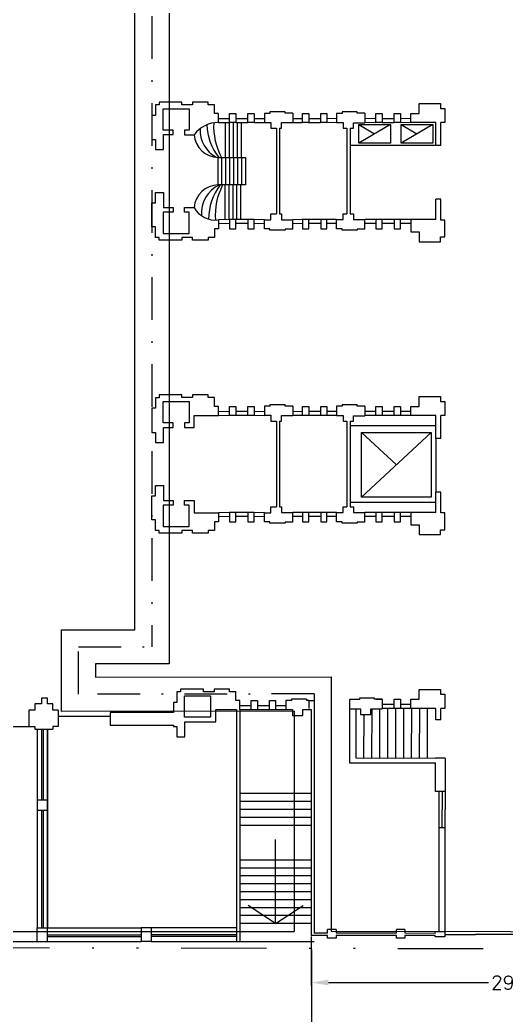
# Model space of a CAD drawing. Header units: metres. Extents: x -2640 to -492, y 2614 to 2999.
# Drawn here: x -2150.3 to -2121.8, y 2699.9 to 2758.2 of the extents above; entities that cross this region are included whole.
import ezdxf

# ---------------------------------------------------------------- set-up
doc = ezdxf.new("R2010")
doc.units = ezdxf.units.M
doc.header["$LTSCALE"] = 10
doc.header["$MEASUREMENT"] = 0
doc.linetypes.add('DASHDOT2', pattern=[0.5, 0.25, -0.125, 0, -0.125])
doc.linetypes.add('DIVIDE', pattern=[1.25, 0.5, -0.25, 0, -0.25, 0, -0.25])
doc.layers.get('DEFPOINTS').update_dxf_attribs({"linetype": 'CONTINUOUS'})
for name, color, linetype in [('ADIF', 150, 'CONTINUOUS'), ('COTAS', 2, 'CONTINUOUS'), ('EDIFICIOS', 4, 'CONTINUOUS'), ('ESCALERA', 4, 'CONTINUOUS'), ('LIMITE', 2, 'DASHDOT2'), ('LINE_02', 2, 'CONTINUOUS'), ('Titulo (Solo límites)', 102, 'DIVIDE'), ('TMR', 220, 'CONTINUOUS')]:
    doc.layers.add(name, color=color, linetype=linetype)
doc.styles.add('ROMANS', font='romans.shx')
doc.dimstyles.new('CHICAS', dxfattribs={"dimtxt": 0.8, "dimasz": 1, "dimexe": 0.18, "dimexo": 0.0625, "dimgap": 0.09, "dimtad": 0, "dimzin": 0, "dimdsep": 46, "dimtxsty": 'ROMANS', "dimcen": 0.09, "dimclrd": 1, "dimclre": 1, "dimclrt": 7, "dimadec": 0, "dimazin": 0, "dimtfac": 1, "dimtmove": 2, "dimatfit": 3, "dimfxl": 0, "dimtolj": 1, "dimtzin": 0, "dimarcsym": 0})

# ---------------------------------------------------------------- blocks, each defined once
blk = doc.blocks.new('*D277')
at = {"layer": 'COTAS', "color": 1, "lineweight": -2}
for p, q in [((-2200.145, 2703.679), (-2200.139, 2697.744)), ((-2133.245, 2703.742), (-2133.239, 2697.806)), ((-2199.139, 2697.925), (-2168.36, 2697.953)), ((-2134.239, 2697.985), (-2165.019, 2697.957))]:
    blk.add_line(p, q, dxfattribs=at)
at = {"layer": 'COTAS', "color": 1}
for points in [[(-2199.14, 2698.091), (-2199.139, 2697.758), (-2200.139, 2697.924)], [(-2134.24, 2698.152), (-2134.239, 2697.819), (-2133.239, 2697.986)]]:
    blk.add_solid(points, dxfattribs=at)
at = {"layer": 'DEFPOINTS', "color": 0}
for p in [(-2200.145, 2703.742), (-2133.245, 2703.804), (-2133.239, 2697.986)]:
    blk.add_point(p, dxfattribs=at)
at = {"layer": 'COTAS', "color": 7, "insert": (-2166.689, 2697.955), "char_height": 0.8, "attachment_point": 5, "rotation": 0.05353, "style": 'ROMANS'}
blk.add_mtext('\\A1;66.90', dxfattribs=at)
blk = doc.blocks.new('*D314')
at = {"layer": 'COTAS', "color": 1, "lineweight": -2}
for p, q in [((-2133.257, 2704.488), (-2133.257, 2701.616)), ((-2104.187, 2702.592), (-2104.187, 2701.616)), ((-2132.257, 2701.796), (-2122.873, 2701.796)), ((-2105.187, 2701.796), (-2119.493, 2701.796))]:
    blk.add_line(p, q, dxfattribs=at)
at = {"layer": 'COTAS', "color": 1}
for points in [[(-2132.257, 2701.963), (-2132.257, 2701.63), (-2133.257, 2701.796)], [(-2105.187, 2701.963), (-2105.187, 2701.63), (-2104.187, 2701.796)]]:
    blk.add_solid(points, dxfattribs=at)
at = {"layer": 'DEFPOINTS', "color": 0}
for p in [(-2133.257, 2704.551), (-2104.187, 2702.654), (-2104.187, 2701.796)]:
    blk.add_point(p, dxfattribs=at)
at = {"layer": 'COTAS', "color": 7, "insert": (-2121.183, 2701.796), "char_height": 0.8, "attachment_point": 5, "style": 'ROMANS'}
blk.add_mtext('\\A1;29.07', dxfattribs=at)
blk = doc.blocks.new('*D568')
at = {"layer": 'COTAS', "color": 1, "lineweight": -2}
for p, q in [((-2207.671, 2703.846), (-2207.739, 2695.465)), ((-1916.141, 2701.478), (-1916.209, 2693.097)), ((-2206.738, 2695.637), (-2064.063, 2694.478)), ((-1917.208, 2693.285), (-2059.883, 2694.444))]:
    blk.add_line(p, q, dxfattribs=at)
at = {"layer": 'COTAS', "color": 1}
for points in [[(-2206.737, 2695.804), (-2206.739, 2695.47), (-2207.738, 2695.645)], [(-1917.207, 2693.452), (-1917.209, 2693.118), (-1916.208, 2693.277)]]:
    blk.add_solid(points, dxfattribs=at)
at = {"layer": 'DEFPOINTS', "color": 0}
for p in [(-2207.671, 2703.908), (-1916.141, 2701.54), (-2207.738, 2695.645)]:
    blk.add_point(p, dxfattribs=at)
at = {"layer": 'COTAS', "color": 7, "insert": (-2061.973, 2694.461), "char_height": 0.8, "attachment_point": 5, "rotation": 359.53458, "style": 'ROMANS'}
blk.add_mtext('\\A1;291.54', dxfattribs=at)

msp = doc.modelspace()

# ---------------------------------------------------------------- linework, layer by layer
at = {"layer": 'ADIF'}
for p, q in [((-2143.59, 2722.467), (-2143.59, 2839.715)), ((-2147.89, 2717.691), (-2147.89, 2722.467)), ((-2147.89, 2722.467), (-2143.59, 2722.467)), ((-2134.257, 2717.709), (-2147.89, 2717.691)), ((-2134.257, 2717.709), (-2134.257, 2704.794)), ((-2199.014, 2704.794), (-2134.257, 2704.794))]:
    msp.add_line(p, q, dxfattribs=at)
at = {"layer": 'EDIFICIOS'}
for p, q in [((-2142.174, 2753.242), (-2142.388, 2753.242)), ((-2142.388, 2753.242), (-2142.388, 2752.62)), ((-2140.839, 2753.4), (-2142.174, 2753.4)), ((-2142.174, 2753.4), (-2142.174, 2753.242)), ((-2140.839, 2753.244), (-2140.839, 2753.4)), ((-2140.208, 2753.244), (-2140.839, 2753.244)), ((-2139.303, 2753.4), (-2140.208, 2753.4)), ((-2140.208, 2753.4), (-2140.208, 2753.244)), ((-2139.303, 2753.248), (-2139.303, 2753.4)), ((-2138.934, 2753.248), (-2139.303, 2753.248)), ((-2138.934, 2752.734), (-2138.934, 2753.248)), ((-2126.931, 2753.312), (-2125.692, 2753.312)), ((-2126.931, 2752.732), (-2126.931, 2753.312)), ((-2125.692, 2753.312), (-2125.692, 2753.025)), ((-2142.388, 2752.62), (-2142.59, 2752.62)), ((-2142.59, 2752.62), (-2142.59, 2751.208)), ((-2141.936, 2753.011), (-2140.41, 2753.011)), ((-2141.936, 2751.763), (-2141.936, 2753.011)), ((-2140.41, 2753.011), (-2140.41, 2751.761)), ((-2138.697, 2752.734), (-2138.934, 2752.734)), ((-2138.697, 2752.205), (-2138.697, 2752.734)), ((-2138.044, 2752.731), (-2137.674, 2752.731)), ((-2138.044, 2752.197), (-2138.044, 2752.731)), ((-2137.674, 2752.731), (-2137.674, 2752.197)), ((-2136.972, 2752.197), (-2136.972, 2752.731)), ((-2136.972, 2752.731), (-2136.603, 2752.731)), ((-2136.603, 2752.731), (-2136.603, 2752.197)), ((-2135.999, 2752.738), (-2135.999, 2752.209)), ((-2135.677, 2752.738), (-2135.999, 2752.738)), ((-2134.796, 2752.821), (-2135.677, 2752.821)), ((-2135.677, 2752.821), (-2135.677, 2752.738)), ((-2134.796, 2752.749), (-2134.796, 2752.821)), ((-2134.344, 2752.749), (-2134.796, 2752.749)), ((-2134.344, 2752.749), (-2134.344, 2752.201)), ((-2133.778, 2752.197), (-2133.778, 2752.731)), ((-2133.778, 2752.731), (-2133.408, 2752.731)), ((-2133.408, 2752.731), (-2133.408, 2752.197)), ((-2132.706, 2752.197), (-2132.706, 2752.731)), ((-2132.706, 2752.731), (-2132.337, 2752.731)), ((-2132.337, 2752.731), (-2132.337, 2752.197)), ((-2131.456, 2752.738), (-2131.777, 2752.738)), ((-2131.777, 2752.738), (-2131.777, 2752.195)), ((-2130.575, 2752.821), (-2131.456, 2752.821)), ((-2131.456, 2752.821), (-2131.456, 2752.738)), ((-2130.575, 2752.749), (-2130.575, 2752.821)), ((-2130.122, 2752.749), (-2130.575, 2752.749)), ((-2130.122, 2752.749), (-2130.122, 2752.187)), ((-2129.467, 2752.731), (-2129.098, 2752.731)), ((-2129.467, 2752.197), (-2129.467, 2752.731)), ((-2129.098, 2752.731), (-2129.098, 2752.197)), ((-2128.396, 2752.197), (-2128.396, 2752.731)), ((-2128.396, 2752.731), (-2128.026, 2752.731)), ((-2128.026, 2752.731), (-2128.026, 2752.197)), ((-2127.432, 2752.2), (-2127.432, 2752.732)), ((-2127.432, 2752.732), (-2126.931, 2752.732)), ((-2125.692, 2753.025), (-2125.43, 2753.025)), ((-2125.43, 2753.025), (-2125.43, 2752.2)), ((-2137.674, 2752.197), (-2138.044, 2752.197)), ((-2136.603, 2752.197), (-2136.972, 2752.197)), ((-2135.999, 2752.209), (-2135.618, 2752.209)), ((-2135.618, 2752.209), (-2135.618, 2751.861)), ((-2135.011, 2752.201), (-2134.344, 2752.201)), ((-2135.011, 2751.861), (-2135.011, 2752.201)), ((-2133.408, 2752.197), (-2133.778, 2752.197)), ((-2132.337, 2752.197), (-2132.706, 2752.197)), ((-2131.777, 2752.195), (-2131.397, 2752.195)), ((-2131.397, 2752.195), (-2131.397, 2751.861)), ((-2130.79, 2751.861), (-2130.79, 2752.187)), ((-2130.79, 2752.187), (-2130.122, 2752.187)), ((-2129.098, 2752.197), (-2129.467, 2752.197)), ((-2128.026, 2752.197), (-2128.396, 2752.197)), ((-2125.956, 2752.2), (-2127.432, 2752.2)), ((-2125.956, 2750.853), (-2125.956, 2752.2)), ((-2125.43, 2752.2), (-2125.67, 2752.2)), ((-2125.67, 2750.853), (-2125.67, 2752.2)), ((-2141.341, 2751.763), (-2141.936, 2751.763)), ((-2141.925, 2750.614), (-2141.925, 2751.491)), ((-2141.925, 2751.491), (-2141.341, 2751.491)), ((-2141.341, 2751.491), (-2141.341, 2751.763)), ((-2140.41, 2751.761), (-2140.685, 2751.761)), ((-2140.685, 2751.761), (-2140.685, 2751.489)), ((-2140.685, 2751.489), (-2140.114, 2751.489)), ((-2135.618, 2751.861), (-2135.302, 2751.861)), ((-2135.302, 2751.861), (-2135.302, 2746.843)), ((-2135.112, 2751.861), (-2135.112, 2746.843)), ((-2135.112, 2751.861), (-2135.011, 2751.861)), ((-2131.397, 2751.861), (-2131.169, 2751.861)), ((-2131.169, 2751.861), (-2131.169, 2746.843)), ((-2130.98, 2751.861), (-2130.98, 2746.843)), ((-2130.98, 2751.861), (-2130.79, 2751.861)), ((-2142.59, 2751.208), (-2142.389, 2751.208)), ((-2142.389, 2751.208), (-2142.389, 2750.614)), ((-2125.67, 2750.853), (-2125.956, 2750.853)), ((-2142.389, 2750.614), (-2141.925, 2750.614)), ((-2142.389, 2748.091), (-2141.925, 2748.091)), ((-2142.389, 2747.497), (-2142.389, 2748.091)), ((-2141.925, 2748.091), (-2141.925, 2747.214)), ((-2142.59, 2747.497), (-2142.389, 2747.497)), ((-2142.59, 2746.085), (-2142.59, 2747.497)), ((-2125.956, 2746.514), (-2125.956, 2747.711)), ((-2125.67, 2747.711), (-2125.956, 2747.711)), ((-2125.67, 2746.488), (-2125.67, 2747.711)), ((-2141.936, 2746.942), (-2141.936, 2745.694)), ((-2141.341, 2746.942), (-2141.936, 2746.942)), ((-2141.925, 2747.214), (-2141.341, 2747.214)), ((-2141.341, 2747.214), (-2141.341, 2746.942)), ((-2140.685, 2747.216), (-2140.114, 2747.216)), ((-2140.685, 2746.944), (-2140.685, 2747.216)), ((-2140.41, 2746.944), (-2140.685, 2746.944)), ((-2140.41, 2745.694), (-2140.41, 2746.944)), ((-2135.618, 2746.496), (-2135.618, 2746.843)), ((-2135.618, 2746.843), (-2135.302, 2746.843)), ((-2135.112, 2746.843), (-2135.011, 2746.843)), ((-2135.011, 2746.843), (-2135.011, 2746.504)), ((-2131.397, 2746.843), (-2131.169, 2746.843)), ((-2131.397, 2746.51), (-2131.397, 2746.843)), ((-2130.98, 2746.843), (-2130.79, 2746.843)), ((-2130.79, 2746.843), (-2130.79, 2746.518)), ((-2138.697, 2746.5), (-2138.697, 2745.971)), ((-2137.674, 2746.508), (-2138.044, 2746.508)), ((-2138.044, 2746.508), (-2138.044, 2745.973)), ((-2137.674, 2745.974), (-2137.674, 2746.508)), ((-2136.972, 2746.508), (-2136.972, 2745.973)), ((-2136.603, 2746.508), (-2136.972, 2746.508)), ((-2136.603, 2745.974), (-2136.603, 2746.508)), ((-2135.999, 2745.967), (-2135.999, 2746.496)), ((-2135.999, 2746.496), (-2135.618, 2746.496)), ((-2135.011, 2746.504), (-2134.344, 2746.504)), ((-2134.344, 2745.956), (-2134.344, 2746.504)), ((-2133.778, 2746.508), (-2133.778, 2745.973)), ((-2133.408, 2746.508), (-2133.778, 2746.508)), ((-2133.408, 2745.974), (-2133.408, 2746.508)), ((-2132.706, 2746.508), (-2132.706, 2745.973)), ((-2132.337, 2746.508), (-2132.706, 2746.508)), ((-2132.337, 2745.974), (-2132.337, 2746.508)), ((-2131.777, 2746.51), (-2131.397, 2746.51)), ((-2131.777, 2745.967), (-2131.777, 2746.51)), ((-2130.79, 2746.518), (-2130.122, 2746.518)), ((-2130.122, 2745.956), (-2130.122, 2746.518)), ((-2129.098, 2746.508), (-2129.467, 2746.508)), ((-2129.467, 2746.508), (-2129.467, 2745.973)), ((-2129.098, 2745.974), (-2129.098, 2746.508)), ((-2128.396, 2746.508), (-2128.396, 2745.973)), ((-2128.026, 2746.508), (-2128.396, 2746.508)), ((-2128.026, 2745.974), (-2128.026, 2746.508)), ((-2127.432, 2746.514), (-2127.432, 2745.795)), ((-2125.956, 2746.514), (-2127.432, 2746.514)), ((-2125.43, 2746.488), (-2125.67, 2746.488)), ((-2125.43, 2745.502), (-2125.43, 2746.488)), ((-2142.388, 2746.085), (-2142.59, 2746.085)), ((-2142.388, 2745.463), (-2142.388, 2746.085)), ((-2141.936, 2745.694), (-2140.41, 2745.694)), ((-2138.934, 2745.971), (-2138.934, 2745.457)), ((-2138.697, 2745.971), (-2138.934, 2745.971)), ((-2138.044, 2745.973), (-2137.674, 2745.973)), ((-2136.972, 2745.973), (-2136.603, 2745.973)), ((-2135.677, 2745.967), (-2135.999, 2745.967)), ((-2135.677, 2745.884), (-2135.677, 2745.967)), ((-2134.796, 2745.884), (-2135.677, 2745.884)), ((-2134.344, 2745.956), (-2134.796, 2745.956)), ((-2134.796, 2745.956), (-2134.796, 2745.884)), ((-2133.778, 2745.973), (-2133.408, 2745.973)), ((-2132.706, 2745.973), (-2132.337, 2745.973)), ((-2131.456, 2745.967), (-2131.777, 2745.967)), ((-2131.456, 2745.884), (-2131.456, 2745.967)), ((-2130.575, 2745.884), (-2131.456, 2745.884)), ((-2130.575, 2745.956), (-2130.575, 2745.884)), ((-2130.122, 2745.956), (-2130.575, 2745.956)), ((-2129.467, 2745.973), (-2129.098, 2745.973)), ((-2128.396, 2745.973), (-2128.026, 2745.973)), ((-2127.432, 2745.795), (-2126.931, 2745.795)), ((-2126.931, 2745.795), (-2126.931, 2745.215)), ((-2142.174, 2745.463), (-2142.388, 2745.463)), ((-2142.174, 2745.305), (-2142.174, 2745.463)), ((-2140.839, 2745.305), (-2142.174, 2745.305)), ((-2140.839, 2745.46), (-2140.839, 2745.305)), ((-2140.208, 2745.46), (-2140.839, 2745.46)), ((-2140.208, 2745.305), (-2140.208, 2745.46)), ((-2139.303, 2745.305), (-2140.208, 2745.305)), ((-2139.303, 2745.457), (-2139.303, 2745.305)), ((-2138.934, 2745.457), (-2139.303, 2745.457)), ((-2126.931, 2745.215), (-2125.692, 2745.215)), ((-2125.692, 2745.502), (-2125.43, 2745.502)), ((-2125.692, 2745.215), (-2125.692, 2745.502)), ((-2140.839, 2736.232), (-2142.174, 2736.232)), ((-2142.174, 2736.232), (-2142.174, 2736.074)), ((-2140.839, 2736.077), (-2140.839, 2736.232)), ((-2139.303, 2736.232), (-2140.208, 2736.232)), ((-2140.208, 2736.232), (-2140.208, 2736.077)), ((-2139.303, 2736.081), (-2139.303, 2736.232)), ((-2142.174, 2736.074), (-2142.388, 2736.074)), ((-2142.388, 2736.074), (-2142.388, 2735.452)), ((-2141.936, 2734.595), (-2141.936, 2735.843)), ((-2141.936, 2735.843), (-2140.41, 2735.843)), ((-2140.208, 2736.077), (-2140.839, 2736.077)), ((-2140.41, 2735.843), (-2140.41, 2734.593)), ((-2138.934, 2736.081), (-2139.303, 2736.081)), ((-2138.934, 2735.566), (-2138.934, 2736.081)), ((-2135.677, 2735.653), (-2135.677, 2735.57)), ((-2134.796, 2735.653), (-2135.677, 2735.653)), ((-2134.796, 2735.581), (-2134.796, 2735.653)), ((-2130.575, 2735.653), (-2131.456, 2735.653)), ((-2131.456, 2735.653), (-2131.456, 2735.57)), ((-2130.575, 2735.581), (-2130.575, 2735.653)), ((-2126.931, 2735.564), (-2126.931, 2736.144)), ((-2126.931, 2736.144), (-2125.692, 2736.144)), ((-2125.692, 2736.144), (-2125.692, 2735.857)), ((-2125.692, 2735.857), (-2125.43, 2735.857)), ((-2125.43, 2735.857), (-2125.43, 2735.032)), ((-2142.388, 2735.452), (-2142.59, 2735.452)), ((-2142.59, 2735.452), (-2142.59, 2734.04)), ((-2140.114, 2734.321), (-2140.114, 2735.037)), ((-2140.114, 2735.037), (-2138.697, 2735.037)), ((-2138.697, 2735.566), (-2138.934, 2735.566)), ((-2138.697, 2735.037), (-2138.697, 2735.566)), ((-2138.044, 2735.564), (-2137.674, 2735.564)), ((-2138.044, 2735.029), (-2138.044, 2735.564)), ((-2137.674, 2735.029), (-2138.044, 2735.029)), ((-2137.674, 2735.563), (-2137.674, 2735.029)), ((-2136.972, 2735.029), (-2136.972, 2735.564)), ((-2136.972, 2735.564), (-2136.603, 2735.564)), ((-2136.603, 2735.029), (-2136.972, 2735.029)), ((-2136.603, 2735.563), (-2136.603, 2735.029)), ((-2135.999, 2735.57), (-2135.999, 2735.041)), ((-2135.677, 2735.57), (-2135.999, 2735.57)), ((-2135.999, 2735.041), (-2135.618, 2735.041)), ((-2135.618, 2735.041), (-2135.618, 2734.694)), ((-2135.011, 2735.034), (-2134.344, 2735.034)), ((-2135.011, 2734.694), (-2135.011, 2735.034)), ((-2134.344, 2735.581), (-2134.796, 2735.581)), ((-2134.344, 2735.581), (-2134.344, 2735.034)), ((-2133.778, 2735.029), (-2133.778, 2735.564)), ((-2133.778, 2735.564), (-2133.408, 2735.564)), ((-2133.408, 2735.029), (-2133.778, 2735.029)), ((-2133.408, 2735.563), (-2133.408, 2735.029)), ((-2132.706, 2735.029), (-2132.706, 2735.564)), ((-2132.706, 2735.564), (-2132.337, 2735.564)), ((-2132.337, 2735.029), (-2132.706, 2735.029)), ((-2132.337, 2735.563), (-2132.337, 2735.029)), ((-2131.456, 2735.57), (-2131.777, 2735.57)), ((-2131.777, 2735.57), (-2131.777, 2735.027)), ((-2131.777, 2735.027), (-2131.397, 2735.027)), ((-2131.397, 2735.027), (-2131.397, 2734.694)), ((-2130.79, 2734.694), (-2130.79, 2735.019)), ((-2130.79, 2735.019), (-2130.122, 2735.019)), ((-2130.122, 2735.581), (-2130.575, 2735.581)), ((-2130.122, 2735.581), (-2130.122, 2735.019)), ((-2129.467, 2735.564), (-2129.098, 2735.564)), ((-2129.467, 2735.029), (-2129.467, 2735.564)), ((-2129.098, 2735.029), (-2129.467, 2735.029)), ((-2129.098, 2735.563), (-2129.098, 2735.029)), ((-2128.396, 2735.029), (-2128.396, 2735.564)), ((-2128.396, 2735.564), (-2128.026, 2735.564)), ((-2128.026, 2735.029), (-2128.396, 2735.029)), ((-2128.026, 2735.563), (-2128.026, 2735.029)), ((-2127.432, 2735.032), (-2127.432, 2735.564)), ((-2127.432, 2735.564), (-2126.931, 2735.564)), ((-2125.956, 2735.032), (-2127.432, 2735.032)), ((-2125.956, 2733.685), (-2125.956, 2735.032)), ((-2125.43, 2735.032), (-2125.67, 2735.032)), ((-2125.67, 2733.685), (-2125.67, 2735.032)), ((-2141.341, 2734.595), (-2141.936, 2734.595)), ((-2141.341, 2734.323), (-2141.341, 2734.595)), ((-2140.41, 2734.593), (-2140.685, 2734.593)), ((-2140.685, 2734.593), (-2140.685, 2734.321)), ((-2135.618, 2734.694), (-2135.302, 2734.694)), ((-2135.302, 2734.694), (-2135.302, 2729.676)), ((-2135.112, 2734.694), (-2135.112, 2729.676)), ((-2135.112, 2734.694), (-2135.011, 2734.694)), ((-2131.397, 2734.694), (-2131.169, 2734.694)), ((-2131.169, 2734.694), (-2131.169, 2729.676)), ((-2130.98, 2734.694), (-2130.98, 2729.676)), ((-2130.98, 2734.694), (-2130.79, 2734.694)), ((-2142.59, 2734.04), (-2142.389, 2734.04)), ((-2142.389, 2734.04), (-2142.389, 2733.446)), ((-2141.925, 2733.446), (-2141.925, 2734.323)), ((-2141.925, 2734.323), (-2141.341, 2734.323)), ((-2140.685, 2734.321), (-2140.114, 2734.321)), ((-2142.389, 2733.446), (-2141.925, 2733.446)), ((-2125.67, 2733.685), (-2125.956, 2733.685)), ((-2142.389, 2730.923), (-2141.925, 2730.923)), ((-2142.389, 2730.329), (-2142.389, 2730.923)), ((-2141.925, 2730.923), (-2141.925, 2730.046)), ((-2125.956, 2729.347), (-2125.956, 2730.543)), ((-2125.67, 2730.543), (-2125.956, 2730.543)), ((-2125.67, 2729.32), (-2125.67, 2730.543)), ((-2142.59, 2730.329), (-2142.389, 2730.329)), ((-2142.59, 2728.917), (-2142.59, 2730.329)), ((-2141.936, 2729.774), (-2141.936, 2728.526)), ((-2141.341, 2729.774), (-2141.936, 2729.774)), ((-2141.925, 2730.046), (-2141.341, 2730.046)), ((-2141.341, 2730.046), (-2141.341, 2729.774)), ((-2140.685, 2730.048), (-2140.114, 2730.048)), ((-2140.685, 2729.776), (-2140.685, 2730.048)), ((-2140.41, 2729.776), (-2140.685, 2729.776)), ((-2140.41, 2728.526), (-2140.41, 2729.776)), ((-2140.114, 2730.048), (-2140.114, 2729.332)), ((-2140.114, 2729.332), (-2138.697, 2729.332)), ((-2138.697, 2729.332), (-2138.697, 2728.803)), ((-2137.674, 2729.34), (-2138.044, 2729.34)), ((-2138.044, 2729.34), (-2138.044, 2728.806)), ((-2137.674, 2728.806), (-2137.674, 2729.34)), ((-2136.972, 2729.34), (-2136.972, 2728.806)), ((-2136.603, 2729.34), (-2136.972, 2729.34)), ((-2136.603, 2728.806), (-2136.603, 2729.34)), ((-2135.999, 2728.799), (-2135.999, 2729.328)), ((-2135.999, 2729.328), (-2135.618, 2729.328)), ((-2135.618, 2729.328), (-2135.618, 2729.676)), ((-2135.618, 2729.676), (-2135.302, 2729.676)), ((-2135.112, 2729.676), (-2135.011, 2729.676)), ((-2135.011, 2729.676), (-2135.011, 2729.336)), ((-2135.011, 2729.336), (-2134.344, 2729.336)), ((-2134.344, 2728.788), (-2134.344, 2729.336)), ((-2133.778, 2729.34), (-2133.778, 2728.806)), ((-2133.408, 2729.34), (-2133.778, 2729.34)), ((-2133.408, 2728.806), (-2133.408, 2729.34)), ((-2132.706, 2729.34), (-2132.706, 2728.806)), ((-2132.337, 2729.34), (-2132.706, 2729.34)), ((-2132.337, 2728.806), (-2132.337, 2729.34)), ((-2131.777, 2729.342), (-2131.397, 2729.342)), ((-2131.777, 2728.799), (-2131.777, 2729.342)), ((-2131.397, 2729.676), (-2131.169, 2729.676)), ((-2131.397, 2729.342), (-2131.397, 2729.676)), ((-2130.98, 2729.676), (-2130.79, 2729.676)), ((-2130.79, 2729.676), (-2130.79, 2729.35)), ((-2130.79, 2729.35), (-2130.122, 2729.35)), ((-2130.122, 2728.788), (-2130.122, 2729.35)), ((-2129.098, 2729.34), (-2129.467, 2729.34)), ((-2129.467, 2729.34), (-2129.467, 2728.806)), ((-2129.098, 2728.806), (-2129.098, 2729.34)), ((-2128.396, 2729.34), (-2128.396, 2728.806)), ((-2128.026, 2729.34), (-2128.396, 2729.34)), ((-2128.026, 2728.806), (-2128.026, 2729.34)), ((-2127.432, 2729.347), (-2127.432, 2728.628)), ((-2125.956, 2729.347), (-2127.432, 2729.347)), ((-2125.43, 2729.32), (-2125.67, 2729.32)), ((-2125.43, 2728.334), (-2125.43, 2729.32)), ((-2142.388, 2728.917), (-2142.59, 2728.917)), ((-2142.388, 2728.295), (-2142.388, 2728.917)), ((-2138.934, 2728.803), (-2138.934, 2728.289)), ((-2138.697, 2728.803), (-2138.934, 2728.803)), ((-2138.044, 2728.806), (-2137.674, 2728.806)), ((-2136.972, 2728.806), (-2136.603, 2728.806)), ((-2135.677, 2728.799), (-2135.999, 2728.799)), ((-2135.677, 2728.716), (-2135.677, 2728.799)), ((-2134.796, 2728.716), (-2135.677, 2728.716)), ((-2134.344, 2728.788), (-2134.796, 2728.788)), ((-2134.796, 2728.788), (-2134.796, 2728.716)), ((-2133.778, 2728.806), (-2133.408, 2728.806)), ((-2132.706, 2728.806), (-2132.337, 2728.806)), ((-2131.456, 2728.799), (-2131.777, 2728.799)), ((-2131.456, 2728.716), (-2131.456, 2728.799)), ((-2130.575, 2728.716), (-2131.456, 2728.716)), ((-2130.575, 2728.788), (-2130.575, 2728.716)), ((-2130.122, 2728.788), (-2130.575, 2728.788)), ((-2129.467, 2728.806), (-2129.098, 2728.806)), ((-2128.396, 2728.806), (-2128.026, 2728.806)), ((-2127.432, 2728.628), (-2126.931, 2728.628)), ((-2126.931, 2728.628), (-2126.931, 2728.047)), ((-2142.174, 2728.295), (-2142.388, 2728.295)), ((-2142.174, 2728.137), (-2142.174, 2728.295)), ((-2140.839, 2728.137), (-2142.174, 2728.137)), ((-2141.936, 2728.526), (-2140.41, 2728.526)), ((-2140.839, 2728.293), (-2140.839, 2728.137)), ((-2140.208, 2728.293), (-2140.839, 2728.293)), ((-2140.208, 2728.137), (-2140.208, 2728.293)), ((-2139.303, 2728.137), (-2140.208, 2728.137)), ((-2139.303, 2728.289), (-2139.303, 2728.137)), ((-2138.934, 2728.289), (-2139.303, 2728.289)), ((-2126.931, 2728.047), (-2125.692, 2728.047)), ((-2125.692, 2728.334), (-2125.43, 2728.334)), ((-2125.692, 2728.047), (-2125.692, 2728.334)), ((-2140.916, 2718.834), (-2141.13, 2718.834)), ((-2141.13, 2718.834), (-2141.13, 2718.212)), ((-2139.581, 2718.992), (-2140.916, 2718.992)), ((-2140.916, 2718.992), (-2140.916, 2718.834)), ((-2139.581, 2718.837), (-2139.581, 2718.992)), ((-2138.949, 2718.837), (-2139.581, 2718.837)), ((-2138.044, 2718.992), (-2138.949, 2718.992)), ((-2138.949, 2718.992), (-2138.949, 2718.837)), ((-2138.044, 2718.84), (-2138.044, 2718.992)), ((-2137.676, 2718.84), (-2138.044, 2718.84)), ((-2137.676, 2718.326), (-2137.676, 2718.84)), ((-2126.931, 2718.396), (-2126.931, 2718.977)), ((-2126.931, 2718.977), (-2125.692, 2718.977)), ((-2125.692, 2718.977), (-2125.692, 2718.689)), ((-2125.692, 2718.689), (-2125.43, 2718.689)), ((-2125.43, 2718.689), (-2125.43, 2717.864)), ((-2149.452, 2718.126), (-2149.452, 2717.759)), ((-2149.07, 2718.126), (-2149.452, 2718.126)), ((-2149.07, 2718.457), (-2149.07, 2718.126)), ((-2148.702, 2718.457), (-2149.07, 2718.457)), ((-2148.702, 2718.136), (-2148.702, 2718.457)), ((-2148.392, 2718.136), (-2148.702, 2718.136)), ((-2148.392, 2717.756), (-2148.392, 2718.136)), ((-2141.13, 2718.212), (-2141.332, 2718.212)), ((-2141.332, 2718.212), (-2141.332, 2717.629)), ((-2140.678, 2717.353), (-2140.678, 2718.603)), ((-2140.678, 2718.603), (-2139.152, 2718.603)), ((-2139.152, 2718.603), (-2139.152, 2717.353)), ((-2137.438, 2718.326), (-2137.676, 2718.326)), ((-2137.438, 2717.797), (-2137.438, 2718.326)), ((-2136.785, 2718.324), (-2136.416, 2718.324)), ((-2136.785, 2717.789), (-2136.785, 2718.324)), ((-2136.416, 2718.323), (-2136.416, 2717.789)), ((-2135.714, 2717.789), (-2135.714, 2718.324)), ((-2135.714, 2718.324), (-2135.344, 2718.324)), ((-2135.344, 2718.324), (-2135.344, 2717.789)), ((-2134.419, 2718.33), (-2134.741, 2718.33)), ((-2134.741, 2718.33), (-2134.741, 2717.801)), ((-2134.419, 2718.413), (-2134.419, 2718.33)), ((-2133.538, 2718.413), (-2134.419, 2718.413)), ((-2133.538, 2718.413), (-2133.538, 2718.33)), ((-2133.408, 2718.33), (-2133.538, 2718.33)), ((-2133.408, 2718.33), (-2133.408, 2717.861)), ((-2133.408, 2718.324), (-2133.086, 2718.324)), ((-2133.086, 2718.324), (-2133.086, 2704.692)), ((-2133.085, 2718.341), (-2133.085, 2717.793)), ((-2130.431, 2718.384), (-2131.023, 2718.384)), ((-2131.023, 2718.384), (-2131.023, 2714.664)), ((-2129.55, 2718.468), (-2130.431, 2718.468)), ((-2130.431, 2718.468), (-2130.431, 2718.384)), ((-2129.55, 2718.396), (-2129.55, 2718.468)), ((-2129.098, 2718.396), (-2129.55, 2718.396)), ((-2129.467, 2718.396), (-2129.098, 2718.396)), ((-2129.098, 2718.396), (-2129.098, 2717.833)), ((-2129.098, 2718.396), (-2129.098, 2717.861)), ((-2128.396, 2717.861), (-2128.396, 2718.396)), ((-2128.396, 2718.396), (-2128.026, 2718.396)), ((-2128.026, 2718.396), (-2128.026, 2717.861)), ((-2127.432, 2717.864), (-2127.432, 2718.396)), ((-2127.432, 2718.396), (-2126.931, 2718.396)), ((-2149.801, 2717.759), (-2149.801, 2716.81)), ((-2149.452, 2717.759), (-2149.801, 2717.759)), ((-2149.452, 2717.842), (-2149.452, 2717.759)), ((-2149.452, 2717.842), (-2149.452, 2717.842)), ((-2148.095, 2717.756), (-2148.392, 2717.756)), ((-2148.095, 2717.756), (-2148.095, 2716.81)), ((-2145.034, 2717.629), (-2145.034, 2716.889)), ((-2141.332, 2717.629), (-2145.034, 2717.629)), ((-2138.856, 2717.081), (-2138.856, 2717.797)), ((-2138.856, 2717.797), (-2137.643, 2717.797)), ((-2137.643, 2717.797), (-2137.643, 2704.2)), ((-2137.438, 2717.777), (-2137.438, 2704.2)), ((-2136.416, 2717.789), (-2136.785, 2717.789)), ((-2135.344, 2717.789), (-2135.714, 2717.789)), ((-2134.741, 2717.801), (-2134.36, 2717.801)), ((-2134.36, 2717.801), (-2134.36, 2717.454)), ((-2133.753, 2717.793), (-2133.257, 2717.793)), ((-2133.753, 2717.454), (-2133.753, 2717.793)), ((-2133.257, 2717.793), (-2133.257, 2704.551)), ((-2131.023, 2717.841), (-2130.372, 2717.841)), ((-2130.653, 2717.841), (-2130.653, 2714.957)), ((-2130.372, 2717.841), (-2130.372, 2717.508)), ((-2130.372, 2717.508), (-2129.765, 2717.508)), ((-2129.765, 2717.508), (-2129.765, 2717.833)), ((-2129.765, 2717.833), (-2129.098, 2717.833)), ((-2128.026, 2717.861), (-2128.396, 2717.861)), ((-2125.956, 2717.864), (-2127.432, 2717.864)), ((-2125.956, 2717.194), (-2125.956, 2717.864)), ((-2125.43, 2717.864), (-2125.67, 2717.864)), ((-2125.67, 2717.194), (-2125.67, 2717.864)), ((-2139.152, 2717.353), (-2140.678, 2717.353)), ((-2140.667, 2716.206), (-2140.667, 2717.083)), ((-2140.667, 2717.081), (-2138.856, 2717.081)), ((-2134.36, 2717.454), (-2133.753, 2717.454)), ((-2125.67, 2717.194), (-2125.956, 2717.194)), ((-2149.801, 2716.81), (-2149.451, 2716.81)), ((-2149.451, 2716.81), (-2149.451, 2716.643)), ((-2149.451, 2716.643), (-2148.394, 2716.643)), ((-2148.713, 2704.2), (-2148.713, 2716.643)), ((-2148.62, 2716.643), (-2148.62, 2716.643)), ((-2148.62, 2716.643), (-2148.62, 2716.643)), ((-2148.394, 2716.81), (-2148.394, 2716.643)), ((-2148.095, 2716.81), (-2148.394, 2716.81)), ((-2145.034, 2716.889), (-2141.332, 2716.889)), ((-2141.332, 2716.889), (-2141.332, 2716.8)), ((-2141.332, 2716.8), (-2141.131, 2716.8)), ((-2141.131, 2716.8), (-2141.131, 2716.206)), ((-2141.131, 2716.206), (-2140.667, 2716.206)), ((-2131.023, 2714.664), (-2125.97, 2714.664)), ((-2130.653, 2714.957), (-2125.97, 2714.948)), ((-2125.419, 2714.948), (-2125.97, 2714.948)), ((-2125.97, 2712.99), (-2125.97, 2714.664)), ((-2125.419, 2714.948), (-2125.419, 2713.002)), ((-2125.419, 2713.002), (-2125.97, 2712.99)), ((-2148.713, 2712.493), (-2148.713, 2711.893)), ((-2125.435, 2710.865), (-2125.763, 2710.865)), ((-2125.763, 2704.802), (-2125.763, 2710.865)), ((-2125.435, 2710.865), (-2125.435, 2704.482)), ((-2149.313, 2705), (-2148.713, 2705)), ((-2149.313, 2704.2), (-2149.313, 2705)), ((-2149.313, 2705), (-2148.713, 2705)), ((-2142.633, 2705), (-2143.233, 2705)), ((-2143.233, 2705), (-2143.233, 2704.2)), ((-2142.633, 2705), (-2142.633, 2704.2)), ((-2132.302, 2704.692), (-2133.086, 2704.692)), ((-2132.302, 2704.692), (-2132.302, 2704.899)), ((-2131.801, 2704.899), (-2132.302, 2704.899)), ((-2131.801, 2704.899), (-2131.801, 2704.692)), ((-2128.273, 2704.692), (-2131.801, 2704.692)), ((-2128.273, 2704.692), (-2128.273, 2704.899)), ((-2127.772, 2704.899), (-2128.273, 2704.899)), ((-2127.772, 2704.899), (-2127.772, 2704.692)), ((-2126.002, 2704.68), (-2127.772, 2704.692)), ((-2126.002, 2704.68), (-2126.002, 2704.78)), ((-2126.002, 2704.78), (-2125.435, 2704.779)), ((-2149.313, 2704.2), (-2148.713, 2704.2)), ((-2142.633, 2704.2), (-2143.233, 2704.2)), ((-2137.643, 2704.2), (-2137.438, 2704.2)), ((-2132.302, 2704.551), (-2133.257, 2704.551)), ((-2132.302, 2704.389), (-2132.302, 2704.551)), ((-2131.801, 2704.389), (-2132.302, 2704.389)), ((-2131.801, 2704.551), (-2131.801, 2704.389)), ((-2128.273, 2704.551), (-2131.801, 2704.551)), ((-2128.273, 2704.389), (-2128.273, 2704.551)), ((-2127.772, 2704.389), (-2128.273, 2704.389)), ((-2127.772, 2704.551), (-2127.772, 2704.389)), ((-2126.002, 2704.551), (-2127.772, 2704.551)), ((-2126.002, 2704.482), (-2126.002, 2704.551)), ((-2126.002, 2704.482), (-2126.002, 2704.482)), ((-2125.435, 2704.482), (-2126.002, 2704.482)), ((-2125.435, 2704.62), (-2123.627, 2704.62)), ((-2117.437, 2704.62), (-2123.627, 2704.62))]:
    msp.add_line(p, q, dxfattribs=at)
msp.add_lwpolyline([(-2148.713, 2712.493), (-2149.313, 2712.493), (-2149.313, 2711.893), (-2148.713, 2711.893)], dxfattribs=at)
for centre, radius, start, end in [((-2138.697, 2750.443), 1.762, 90, 143.59135), ((-2138.892, 2747.875), 1.389, 208.32955, 278.07911)]:
    msp.add_arc(centre, radius, start, end, dxfattribs=at)
at = {"layer": 'ESCALERA', "color": 1}
for p, q in [((-2138.3, 2752.191), (-2138.3, 2750.157)), ((-2138.067, 2752.191), (-2138.067, 2750.157)), ((-2137.834, 2752.191), (-2137.834, 2750.157)), ((-2137.602, 2752.191), (-2137.602, 2750.157)), ((-2137.369, 2752.191), (-2137.369, 2750.157)), ((-2138.705, 2748.542), (-2138.705, 2750.157)), ((-2138.705, 2750.157), (-2137.117, 2750.157)), ((-2138.513, 2750.157), (-2138.513, 2748.542)), ((-2138.28, 2750.157), (-2138.28, 2748.542)), ((-2138.047, 2750.157), (-2138.047, 2748.542)), ((-2137.815, 2750.157), (-2137.815, 2748.542)), ((-2137.582, 2750.157), (-2137.582, 2748.542)), ((-2137.35, 2750.157), (-2137.35, 2748.542)), ((-2137.117, 2750.157), (-2137.117, 2748.542)), ((-2137.117, 2748.542), (-2138.705, 2748.542)), ((-2138.327, 2748.542), (-2138.327, 2746.508)), ((-2138.094, 2748.542), (-2138.094, 2746.508)), ((-2137.862, 2748.542), (-2137.862, 2746.508)), ((-2137.629, 2748.542), (-2137.629, 2746.508)), ((-2137.397, 2748.542), (-2137.397, 2746.508)), ((-2130.183, 2717.508), (-2130.188, 2714.956)), ((-2130.183, 2717.508), (-2130.188, 2714.956)), ((-2130.183, 2717.508), (-2130.188, 2714.956)), ((-2129.717, 2717.833), (-2129.723, 2714.955)), ((-2129.252, 2717.833), (-2129.258, 2714.955)), ((-2128.787, 2717.858), (-2128.792, 2714.954)), ((-2128.322, 2717.861), (-2128.327, 2714.953)), ((-2127.856, 2717.86), (-2127.862, 2714.952)), ((-2127.391, 2717.864), (-2127.397, 2714.951)), ((-2126.926, 2717.864), (-2126.931, 2714.95)), ((-2126.461, 2717.864), (-2126.466, 2714.949)), ((-2152.052, 2716.81), (-2149.801, 2716.81)), ((-2133.257, 2712.869), (-2137.438, 2712.869)), ((-2133.257, 2712.404), (-2137.438, 2712.404)), ((-2133.257, 2711.939), (-2137.438, 2711.939)), ((-2133.257, 2711.474), (-2137.438, 2711.474)), ((-2133.257, 2711.008), (-2137.438, 2711.008)), ((-2135.348, 2705.25), (-2135.348, 2710.188)), ((-2133.257, 2708.972), (-2137.438, 2708.972)), ((-2133.257, 2708.507), (-2137.438, 2708.507)), ((-2133.257, 2708.042), (-2137.438, 2708.042)), ((-2133.257, 2707.577), (-2137.438, 2707.577)), ((-2133.257, 2707.111), (-2137.438, 2707.111)), ((-2133.257, 2706.646), (-2137.438, 2706.646)), ((-2133.257, 2706.181), (-2137.438, 2706.181)), ((-2133.257, 2705.716), (-2137.438, 2705.716)), ((-2133.257, 2705.25), (-2137.438, 2705.25)), ((-2158.95, 2704.2), (-2149.313, 2704.2))]:
    msp.add_line(p, q, dxfattribs=at)
at = {"layer": 'ESCALERA', "color": 2}
for q in [(-2136.955, 2706.31), (-2133.74, 2706.31)]:
    msp.add_line((-2135.348, 2705.25), q, dxfattribs=at)
at = {"layer": 'ESCALERA', "color": 1}
for centre, radius, start, end in [((-2136.133, 2752.169), 3.239, 181.73928, 218.41693), ((-2135.101, 2751.998), 3.877, 177.27516, 208.37136), ((-2138.705, 2751.568), 1.411, 183.21699, 270), ((-2137.962, 2751.757), 1.814, 177.46613, 241.55564), ((-2138.705, 2747.13), 1.411, 90, 176.52834), ((-2137.876, 2746.899), 1.814, 115.03052, 185.23443), ((-2136.033, 2746.551), 3.239, 142.06416, 180.20508), ((-2135.009, 2746.758), 3.877, 152.60379, 184.01936)]:
    msp.add_arc(centre, radius, start, end, dxfattribs=at)
at = {"layer": 'LIMITE'}
for p, q in [((-2142.59, 2804.339), (-2142.59, 2721.467)), ((-2146.89, 2718.693), (-2146.89, 2721.467)), ((-2146.89, 2721.467), (-2142.59, 2721.467)), ((-2133.086, 2718.711), (-2146.89, 2718.693)), ((-2133.086, 2718.711), (-2133.086, 2703.806))]:
    msp.add_line(p, q, dxfattribs=at)
at = {"layer": 'LINE_02'}
for p, q in [((-2138.046, 2752.426), (-2138.699, 2752.418)), ((-2138.043, 2752.193), (-2138.696, 2752.185)), ((-2136.975, 2752.426), (-2137.676, 2752.426)), ((-2136.975, 2752.193), (-2137.676, 2752.193)), ((-2136.006, 2752.181), (-2136.61, 2752.193)), ((-2136.001, 2752.413), (-2136.605, 2752.426)), ((-2133.78, 2752.426), (-2134.346, 2752.421)), ((-2133.778, 2752.193), (-2134.344, 2752.189)), ((-2132.709, 2752.426), (-2133.411, 2752.426)), ((-2132.709, 2752.193), (-2133.411, 2752.193)), ((-2131.78, 2752.428), (-2132.339, 2752.426)), ((-2131.779, 2752.195), (-2132.338, 2752.193)), ((-2130.469, 2750.99), (-2130.469, 2752.08)), ((-2130.469, 2752.08), (-2128.622, 2752.08)), ((-2128.622, 2752.08), (-2130.469, 2750.99)), ((-2130.469, 2752.08), (-2129.546, 2751.535)), ((-2129.474, 2752.193), (-2130.128, 2752.203)), ((-2129.47, 2752.426), (-2130.125, 2752.436)), ((-2128.399, 2752.426), (-2129.1, 2752.426)), ((-2128.399, 2752.193), (-2129.1, 2752.193)), ((-2128.622, 2752.08), (-2128.622, 2750.99)), ((-2127.434, 2752.432), (-2128.029, 2752.426)), ((-2127.432, 2752.2), (-2128.026, 2752.193)), ((-2127.988, 2752.08), (-2127.064, 2751.535)), ((-2127.988, 2750.99), (-2127.988, 2752.08)), ((-2126.14, 2752.08), (-2127.988, 2750.99)), ((-2127.988, 2752.08), (-2126.14, 2752.08)), ((-2126.14, 2752.08), (-2126.14, 2750.99)), ((-2125.956, 2750.853), (-2130.98, 2750.853)), ((-2128.622, 2750.99), (-2130.469, 2750.99)), ((-2126.14, 2750.99), (-2127.988, 2750.99)), ((-2138.044, 2746.508), (-2138.697, 2746.5)), ((-2138.041, 2746.275), (-2138.694, 2746.267)), ((-2136.972, 2746.508), (-2137.674, 2746.508)), ((-2136.972, 2746.275), (-2137.674, 2746.275)), ((-2136.004, 2746.263), (-2136.607, 2746.275)), ((-2135.999, 2746.496), (-2136.603, 2746.508)), ((-2133.778, 2746.508), (-2134.344, 2746.504)), ((-2133.776, 2746.275), (-2134.342, 2746.271)), ((-2132.706, 2746.508), (-2133.408, 2746.508)), ((-2132.706, 2746.275), (-2133.408, 2746.275)), ((-2131.777, 2746.51), (-2132.337, 2746.508)), ((-2131.777, 2746.277), (-2132.336, 2746.275)), ((-2129.471, 2746.275), (-2130.126, 2746.285)), ((-2129.467, 2746.508), (-2130.122, 2746.518)), ((-2128.396, 2746.508), (-2129.098, 2746.508)), ((-2128.396, 2746.275), (-2129.098, 2746.275)), ((-2127.432, 2746.514), (-2128.026, 2746.508)), ((-2127.429, 2746.282), (-2128.024, 2746.275)), ((-2138.046, 2735.258), (-2138.699, 2735.25)), ((-2138.043, 2735.025), (-2138.696, 2735.017)), ((-2136.975, 2735.258), (-2137.676, 2735.258)), ((-2136.975, 2735.025), (-2137.676, 2735.025)), ((-2136.006, 2735.013), (-2136.61, 2735.025)), ((-2136.001, 2735.246), (-2136.605, 2735.258)), ((-2133.78, 2735.258), (-2134.346, 2735.254)), ((-2133.778, 2735.025), (-2134.344, 2735.021)), ((-2132.709, 2735.258), (-2133.411, 2735.258)), ((-2132.709, 2735.025), (-2133.411, 2735.025)), ((-2131.78, 2735.26), (-2132.339, 2735.258)), ((-2131.779, 2735.028), (-2132.338, 2735.025)), ((-2129.474, 2735.025), (-2130.128, 2735.035)), ((-2129.47, 2735.258), (-2130.125, 2735.268)), ((-2128.399, 2735.258), (-2129.1, 2735.258)), ((-2128.399, 2735.025), (-2129.1, 2735.025)), ((-2127.434, 2735.264), (-2128.029, 2735.258)), ((-2127.432, 2735.032), (-2128.026, 2735.025)), ((-2125.956, 2734.427), (-2130.98, 2734.427)), ((-2130.306, 2734.033), (-2126.242, 2734.036)), ((-2126.242, 2734.036), (-2130.306, 2730.25)), ((-2130.306, 2730.25), (-2130.306, 2734.033)), ((-2130.306, 2734.033), (-2128.274, 2732.143)), ((-2126.242, 2734.036), (-2126.242, 2730.25)), ((-2125.956, 2733.685), (-2125.956, 2730.543)), ((-2125.956, 2729.924), (-2130.98, 2729.924)), ((-2126.242, 2730.25), (-2130.306, 2730.25)), ((-2138.044, 2729.34), (-2138.697, 2729.332)), ((-2136.972, 2729.34), (-2137.674, 2729.34)), ((-2135.999, 2729.328), (-2136.603, 2729.34)), ((-2133.778, 2729.34), (-2134.344, 2729.336)), ((-2132.706, 2729.34), (-2133.408, 2729.34)), ((-2131.777, 2729.342), (-2132.337, 2729.34)), ((-2129.467, 2729.34), (-2130.122, 2729.35)), ((-2128.396, 2729.34), (-2129.098, 2729.34)), ((-2127.432, 2729.347), (-2128.026, 2729.34)), ((-2138.041, 2729.108), (-2138.694, 2729.1)), ((-2136.972, 2729.108), (-2137.674, 2729.108)), ((-2136.004, 2729.095), (-2136.607, 2729.108)), ((-2133.776, 2729.108), (-2134.342, 2729.103)), ((-2132.706, 2729.108), (-2133.408, 2729.108)), ((-2131.777, 2729.11), (-2132.336, 2729.108)), ((-2129.471, 2729.108), (-2130.126, 2729.118)), ((-2128.396, 2729.108), (-2129.098, 2729.108)), ((-2127.429, 2729.114), (-2128.024, 2729.108)), ((-2127.434, 2718.097), (-2128.029, 2718.09)), ((-2136.788, 2718.018), (-2137.441, 2718.01)), ((-2136.785, 2717.785), (-2137.438, 2717.777)), ((-2135.716, 2718.018), (-2136.418, 2718.018)), ((-2135.716, 2717.785), (-2136.418, 2717.785)), ((-2134.748, 2717.773), (-2135.351, 2717.785)), ((-2134.743, 2718.006), (-2135.347, 2718.018)), ((-2128.399, 2718.09), (-2129.1, 2718.09)), ((-2128.399, 2717.858), (-2129.1, 2717.858)), ((-2127.432, 2717.864), (-2128.026, 2717.858)), ((-2148.095, 2717.406), (-2145.034, 2717.406)), ((-2149.313, 2716.613), (-2149.313, 2712.493)), ((-2149.063, 2716.613), (-2149.063, 2712.493)), ((-2148.963, 2716.613), (-2148.963, 2712.493)), ((-2148.713, 2716.613), (-2148.713, 2712.493)), ((-2125.763, 2710.865), (-2125.763, 2712.994)), ((-2125.593, 2713.002), (-2125.609, 2710.865)), ((-2125.419, 2713.002), (-2125.435, 2710.865)), ((-2149.313, 2711.893), (-2149.313, 2705)), ((-2149.063, 2711.893), (-2149.063, 2705)), ((-2148.963, 2711.893), (-2148.963, 2705)), ((-2148.713, 2711.893), (-2148.713, 2705)), ((-2148.713, 2705), (-2143.233, 2705)), ((-2137.643, 2705), (-2142.633, 2705)), ((-2148.713, 2704.6), (-2143.233, 2704.6)), ((-2148.713, 2704.5), (-2143.233, 2704.5)), ((-2148.713, 2704.2), (-2143.233, 2704.2)), ((-2137.643, 2704.6), (-2142.633, 2704.6)), ((-2137.643, 2704.5), (-2142.633, 2704.5)), ((-2142.633, 2704.2), (-2137.643, 2704.2)), ((-2137.438, 2704.2), (-2133.086, 2704.2))]:
    msp.add_line(p, q, dxfattribs=at)
at = {"layer": 'Titulo (Solo límites)'}
msp.add_line((-2204.389, 2703.943), (-2090.088, 2703.723), dxfattribs=at)
at = {"layer": 'TMR'}
msp.add_lwpolyline([(-2141.59, 2832.961), (-2141.59, 2804.339), (-2141.59, 2720.467), (-2145.89, 2720.467), (-2145.89, 2719.694), (-2132.086, 2719.712), (-2132.086, 2704.804), (-2090.082, 2704.723)], dxfattribs=at)

# ---------------------------------------------------------------- dimensions: what is measured, and where the dimension line sits
at = {"layer": 'COTAS'}
dim = msp.add_linear_dim(base=(-2104.187, 2701.796), p1=(-2133.257, 2704.551), p2=(-2104.187, 2702.654), dimstyle='CHICAS', dxfattribs=at)
dim.commit()
dim.dimension.update_dxf_attribs({"geometry": '*D314', "text_midpoint": (-2121.183, 2701.796), "dimtype": 160})
for p1, p2, distance, picture, middle in [((-1916.141, 2701.54), (-2207.671, 2703.908), 8.263, '*D568', (-2061.973, 2694.461)), ((-2200.145, 2703.742), (-2133.245, 2703.804), -5.818, '*D277', (-2166.689, 2697.955))]:
    dim = msp.add_aligned_dim(p1=p1, p2=p2, distance=distance, dimstyle='CHICAS', dxfattribs=at)
    dim.commit()
    dim.dimension.update_dxf_attribs({"geometry": picture, "text_midpoint": middle})

doc.saveas('drawing.dxf')
